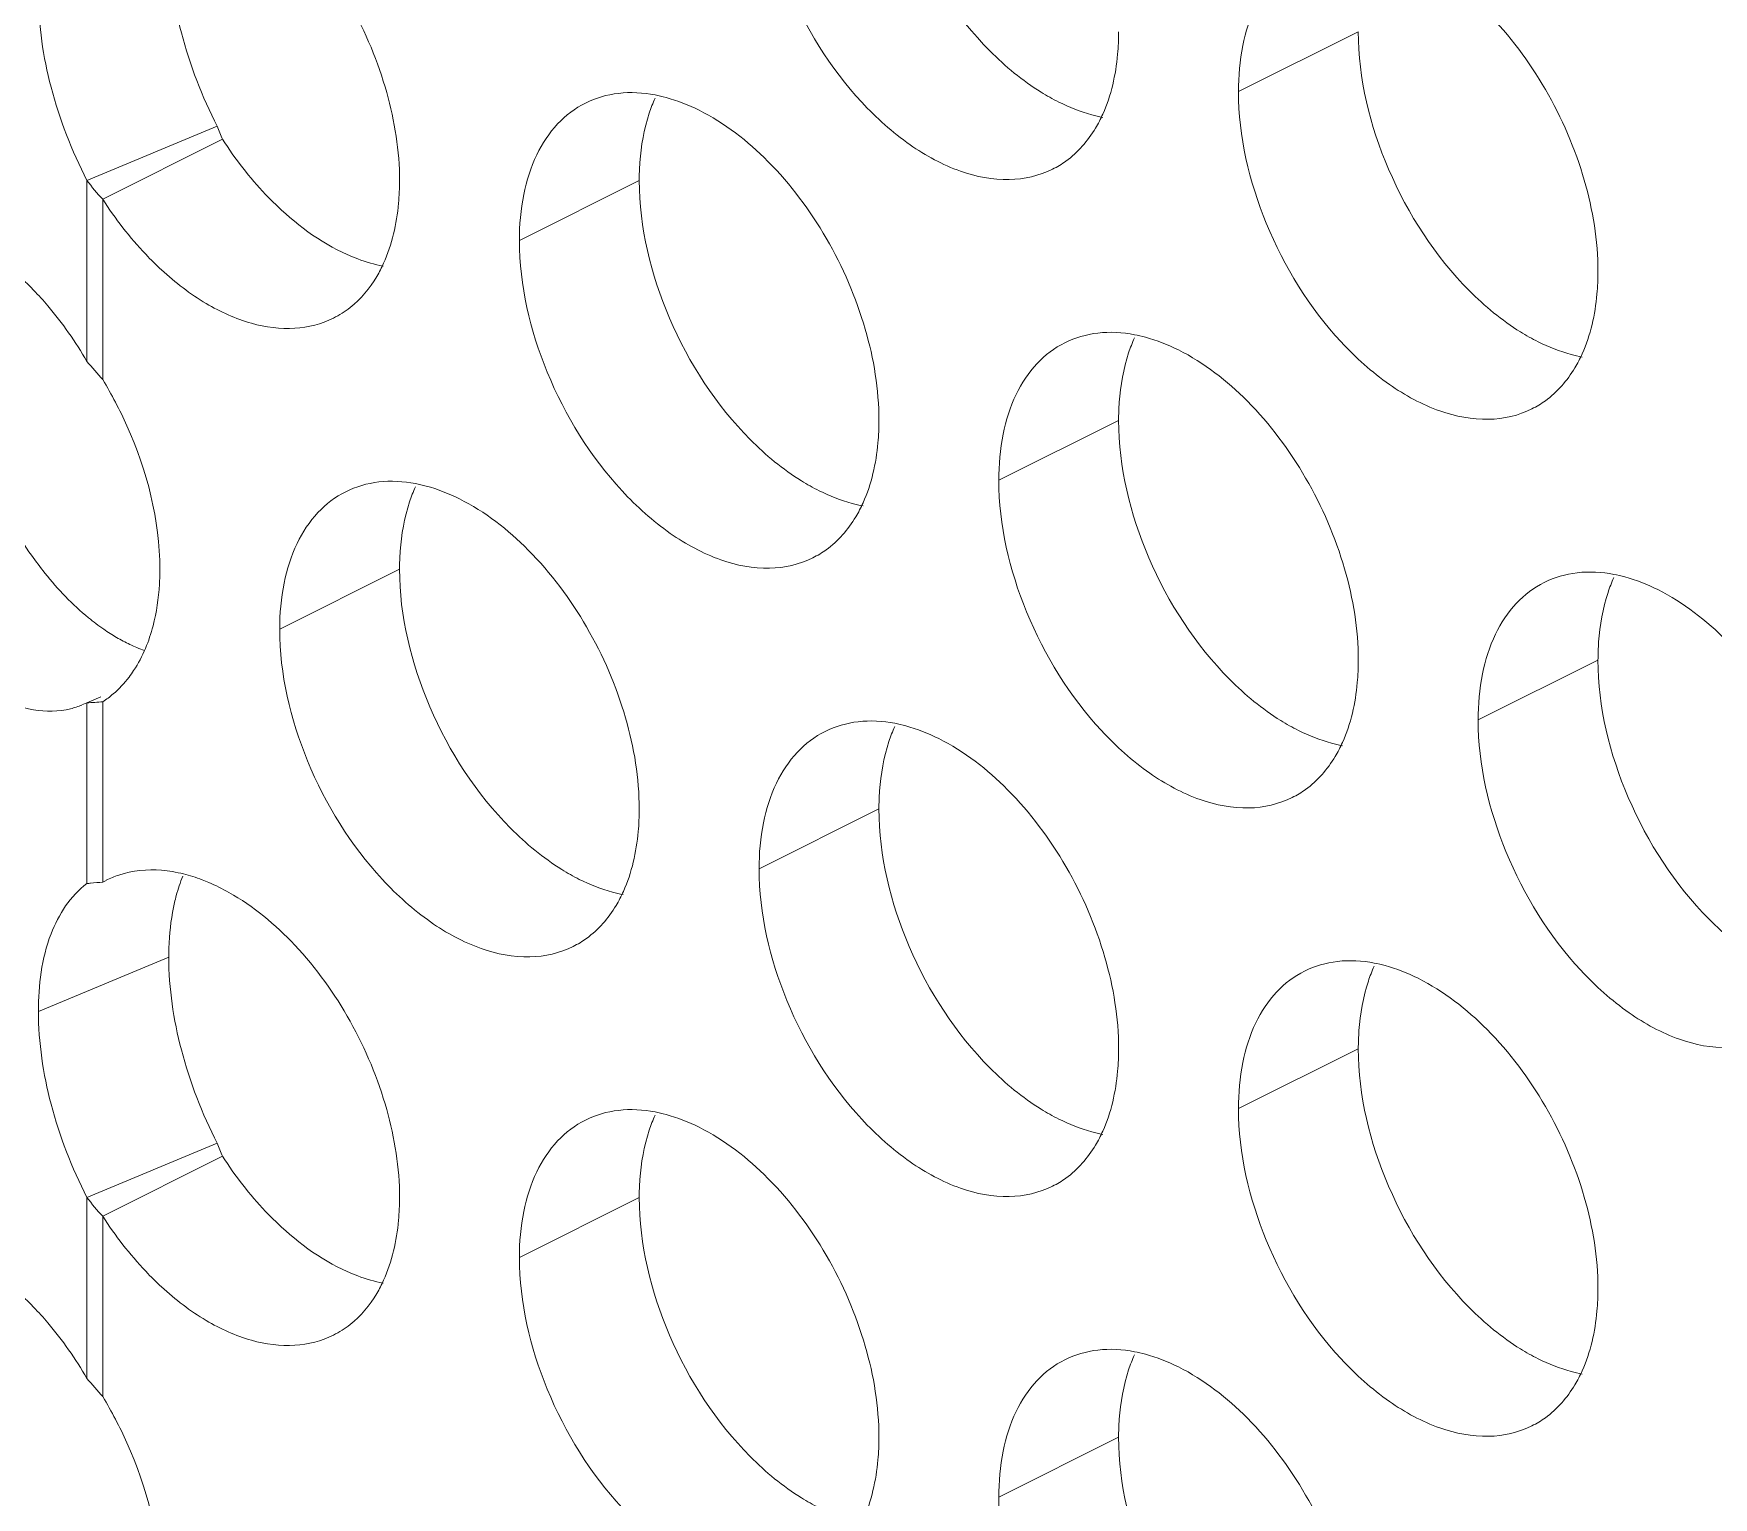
# Model space of a CAD drawing. Header units: millimetres. Extents: x 0 to 2524, y 0 to 1785.
# Drawn here: x 1808.52 to 1816.45, y 819.39 to 826.3 of the extents above; entities that cross this region are included whole.
import ezdxf

# ---------------------------------------------------------------- set-up
doc = ezdxf.new("R2010")
doc.units = ezdxf.units.MM
doc.header["$LTSCALE"] = 0.1
doc.layers.add('标注', color=251, linetype='Continuous', lineweight=9)

msp = doc.modelspace()

# ---------------------------------------------------------------- linework, layer by layer
at = {"layer": '标注'}
for p, q in [((1814.7706, 826.3054), (1814.2049, 826.0226)), ((1809.3848, 825.8588), (1808.7696, 825.6031)), ((1809.4095, 825.7974), (1808.8439, 825.5145)), ((1808.7696, 825.6031), (1808.7696, 824.7493)), ((1811.3764, 825.6025), (1810.8108, 825.3196)), ((1808.8439, 825.5145), (1808.8439, 824.6631)), ((1813.6392, 824.4711), (1813.0735, 824.1883)), ((1810.2451, 823.7682), (1809.6794, 823.4853)), ((1810.2451, 823.7682), (1809.6794, 823.4853)), ((1810.2451, 823.7682), (1809.6794, 823.4853)), ((1815.9019, 823.3397), (1815.3362, 823.0569)), ((1808.7696, 823.1383), (1808.7453, 823.1277)), ((1808.8346, 823.1653), (1808.7696, 823.1383)), ((1808.7696, 823.1383), (1808.7696, 822.2845)), ((1808.8439, 823.143), (1808.8439, 822.2916)), ((1812.5078, 822.6368), (1811.9421, 822.354)), ((1808.8439, 822.2916), (1808.86, 822.2998)), ((1809.1558, 821.9372), (1808.5406, 821.6815)), ((1814.7706, 821.5054), (1814.2049, 821.2226)), ((1809.3848, 821.0588), (1808.7696, 820.8031)), ((1809.4095, 820.9974), (1808.8439, 820.7145)), ((1808.7696, 820.8031), (1808.7696, 819.9493)), ((1811.3764, 820.8025), (1810.8108, 820.5196)), ((1808.8439, 820.7145), (1808.8439, 819.8631)), ((1813.6392, 819.6711), (1813.0735, 819.3883))]:
    msp.add_line(p, q, dxfattribs=at)
for centre, radius, start, end in [((1812.121, 825.6914), 0.734, 155.87957, 161.78032), ((1810.1825, 826.1445), 0.8473, 199.7011, 204.18138), ((1813.1249, 826.062), 0.4532, 296.52559, 305.90341), ((1809.6516, 826.2671), 1.1039, 216.97186, 222.97308), ((1809.7289, 825.3619), 0.4566, 296.56845, 308.21867), ((1814.3837, 824.56), 0.734, 155.87957, 161.78032), ((1811.3105, 826.865), 3.3064, 219.7824, 221.75282), ((1815.3876, 824.9306), 0.4532, 296.52559, 305.90341), ((1810.9896, 823.8571), 0.734, 155.87957, 161.78032), ((1811.9935, 824.2277), 0.4532, 296.52559, 305.90341), ((1816.6464, 823.4287), 0.734, 155.87957, 161.78032), ((1809.3846, 824.2573), 0.94, 235.22649, 239.65736), ((1809.3232, 824.1523), 0.8183, 239.64925, 244.53974), ((1808.5939, 823.5316), 0.462, 302.74512, 310.38201), ((1813.2523, 822.7257), 0.734, 155.87957, 161.78032), ((1814.2562, 823.0963), 0.4532, 296.52559, 305.90341), ((1810.8621, 822.3933), 0.4532, 296.52559, 305.90341), ((1815.5151, 821.5944), 0.734, 155.87957, 161.78032), ((1812.121, 820.8914), 0.734, 155.87957, 161.78032), ((1810.1825, 821.3445), 0.8473, 199.7011, 204.18138), ((1813.1249, 821.262), 0.4532, 296.52559, 305.90341), ((1809.6516, 821.4671), 1.1039, 216.97186, 222.97308), ((1809.7289, 820.5619), 0.4566, 296.56845, 308.21867), ((1814.3837, 819.76), 0.734, 155.87957, 161.78032), ((1811.3105, 822.065), 3.3064, 219.7824, 221.75282), ((1815.3876, 820.1306), 0.4532, 296.52559, 305.90341)]:
    msp.add_arc(centre, radius, start, end, dxfattribs=at)
for points, knots in [([(1813.0316, 826.2148), (1812.8701, 826.3775), (1812.6191, 826.7647), (1812.5078, 827.2153), (1812.5078, 827.4368)], [0, 0, 0, 0, 0.508684, 1, 1, 1, 1]), ([(1813.3273, 825.6564), (1813.2647, 825.6252), (1813.1147, 825.5912), (1812.877, 825.639), (1812.6385, 825.7696), (1812.3308, 826.0472), (1812.0447, 826.5099), (1811.9421, 826.9423), (1811.9421, 827.154)], [0, 0, 0, 0, 0.090718, 0.191742, 0.308104, 0.439279, 0.725532, 1, 1, 1, 1]), ([(1809.4394, 827.0432), (1809.5552, 826.9781), (1809.7746, 826.7949), (1810.0275, 826.4412), (1810.1983, 826.0336), (1810.2451, 825.7426), (1810.2451, 825.6025)], [0, 0, 0, 0, 0.232666, 0.491415, 0.754834, 1, 1, 1, 1]), ([(1809.3848, 825.8588), (1809.3125, 825.9987), (1809.2018, 826.2852), (1809.1558, 826.5901), (1809.1558, 826.7372)], [0, 0, 0, 0, 0.517022, 1, 1, 1, 1]), ([(1814.2049, 826.0226), (1814.2049, 826.0954), (1814.2169, 826.2344), (1814.2759, 826.4245), (1814.3753, 826.5768), (1814.4678, 826.6472), (1814.5168, 826.6716)], [0, 0, 0, 0, 0.289235, 0.54966, 0.782932, 1, 1, 1, 1]), ([(1815.0534, 826.6376), (1815.174, 826.5772), (1815.4046, 826.3969), (1815.6708, 826.0388), (1815.8519, 825.6201), (1815.9019, 825.319), (1815.9019, 825.1741)], [0, 0, 0, 0, 0.229676, 0.488215, 0.753207, 1, 1, 1, 1]), ([(1808.7696, 825.6031), (1808.6973, 825.743), (1808.5866, 826.0295), (1808.5406, 826.3344), (1808.5406, 826.4815)], [0, 0, 0, 0, 0.517022, 1, 1, 1, 1]), ([(1813.6392, 826.3054), (1813.6392, 826.2698), (1813.6335, 826.1375), (1813.6043, 826.0049), (1813.5646, 825.9166)], [0, 0, 0, 0, 0.268874, 1, 1, 1, 1]), ([(1815.2944, 825.0834), (1815.1328, 825.2462), (1814.8818, 825.6333), (1814.7706, 826.0839), (1814.7706, 826.3054)], [0, 0, 0, 0, 0.508684, 1, 1, 1, 1]), ([(1813.3563, 825.9733), (1813.3279, 825.9875), (1813.21, 826.054), (1813.1045, 826.1413), (1813.0316, 826.2148)], [0, 0, 0, 0, 0.235002, 1, 1, 1, 1]), ([(1810.8108, 825.3196), (1810.8108, 825.3925), (1810.8228, 825.5314), (1810.8818, 825.7216), (1810.9812, 825.8738), (1811.0737, 825.9442), (1811.1227, 825.9686)], [0, 0, 0, 0, 0.289235, 0.54966, 0.782932, 1, 1, 1, 1]), ([(1811.1227, 825.9686), (1811.171, 825.9927), (1811.2811, 826.0245), (1811.3947, 826.0177), (1811.4516, 826.0068)], [0, 0, 0, 0, 0.482538, 1, 1, 1, 1]), ([(1811.4516, 826.0068), (1811.4688, 826.0035), (1811.5404, 825.9869), (1811.6093, 825.9596), (1811.6593, 825.9346)], [0, 0, 0, 0, 0.238696, 1, 1, 1, 1]), ([(1813.564, 825.9011), (1813.5468, 825.9044), (1813.4752, 825.921), (1813.4063, 825.9483), (1813.3563, 825.9733)], [0, 0, 0, 0, 0.238696, 1, 1, 1, 1]), ([(1815.59, 824.5251), (1815.5274, 824.4938), (1815.3775, 824.4599), (1815.1397, 824.5076), (1814.9013, 824.6383), (1814.5935, 824.9158), (1814.3075, 825.3785), (1814.2049, 825.8109), (1814.2049, 826.0226)], [0, 0, 0, 0, 0.090718, 0.191742, 0.308104, 0.439279, 0.725532, 1, 1, 1, 1]), ([(1811.3764, 825.6025), (1811.3764, 825.6309), (1811.3801, 825.7384), (1811.3989, 825.8458), (1811.4238, 825.9209)], [0, 0, 0, 0, 0.264225, 1, 1, 1, 1]), ([(1811.6593, 825.9346), (1811.7799, 825.8743), (1812.0105, 825.6939), (1812.2767, 825.3359), (1812.4578, 824.9171), (1812.5078, 824.6161), (1812.5078, 824.4711)], [0, 0, 0, 0, 0.229676, 0.488215, 0.753207, 1, 1, 1, 1]), ([(1813.5646, 825.9166), (1813.5543, 825.8937), (1813.511, 825.8097), (1813.4469, 825.7356), (1813.3907, 825.6948)], [0, 0, 0, 0, 0.265525, 1, 1, 1, 1]), ([(1809.6877, 825.4635), (1809.6619, 825.4873), (1809.5587, 825.5893), (1809.4691, 825.705), (1809.4095, 825.7974)], [0, 0, 0, 0, 0.242059, 1, 1, 1, 1]), ([(1810.2451, 825.6025), (1810.2451, 825.5667), (1810.2393, 825.4341), (1810.2099, 825.301), (1810.1699, 825.2125)], [0, 0, 0, 0, 0.269039, 1, 1, 1, 1]), ([(1811.9002, 824.3805), (1811.7387, 824.5432), (1811.4877, 824.9304), (1811.3764, 825.381), (1811.3764, 825.6025)], [0, 0, 0, 0, 0.508684, 1, 1, 1, 1]), ([(1809.122, 825.1807), (1809.0962, 825.2044), (1808.993, 825.3065), (1808.9034, 825.4221), (1808.8439, 825.5145)], [0, 0, 0, 0, 0.242059, 1, 1, 1, 1]), ([(1810.1679, 825.1986), (1810.1271, 825.2065), (1809.9495, 825.2584), (1809.7927, 825.367), (1809.6877, 825.4635)], [0, 0, 0, 0, 0.225674, 1, 1, 1, 1]), ([(1808.193, 825.3223), (1808.2211, 825.31), (1808.3408, 825.2482), (1808.4455, 825.1601), (1808.5177, 825.0855)], [0, 0, 0, 0, 0.228039, 1, 1, 1, 1]), ([(1812.1959, 823.8221), (1812.1333, 823.7909), (1811.9834, 823.7569), (1811.7456, 823.8047), (1811.5072, 823.9353), (1811.1994, 824.2129), (1810.9134, 824.6756), (1810.8108, 825.108), (1810.8108, 825.3196)], [0, 0, 0, 0, 0.090718, 0.191742, 0.308104, 0.439279, 0.725532, 1, 1, 1, 1]), ([(1809.9332, 824.9535), (1809.877, 824.9255), (1809.7455, 824.892), (1809.5342, 824.9213), (1809.3189, 825.0196), (1809.1865, 825.1213), (1809.122, 825.1807)], [0, 0, 0, 0, 0.211276, 0.44254, 0.704896, 1, 1, 1, 1]), ([(1810.1699, 825.2125), (1810.1603, 825.1912), (1810.1202, 825.113), (1810.0623, 825.0432), (1810.0114, 825.0032)], [0, 0, 0, 0, 0.264539, 1, 1, 1, 1]), ([(1815.9019, 825.1741), (1815.9019, 825.1384), (1815.8962, 825.0062), (1815.867, 824.8735), (1815.8273, 824.7852)], [0, 0, 0, 0, 0.268874, 1, 1, 1, 1]), ([(1808.5177, 825.0855), (1808.5411, 825.0614), (1808.635, 824.9572), (1808.7157, 824.8413), (1808.7696, 824.7493)], [0, 0, 0, 0, 0.239558, 1, 1, 1, 1]), ([(1815.6191, 824.8419), (1815.5907, 824.8561), (1815.4727, 824.9226), (1815.3672, 825.01), (1815.2944, 825.0834)], [0, 0, 0, 0, 0.235002, 1, 1, 1, 1]), ([(1813.3854, 824.8373), (1813.4337, 824.8614), (1813.5438, 824.8931), (1813.6575, 824.8863), (1813.7143, 824.8754)], [0, 0, 0, 0, 0.482538, 1, 1, 1, 1]), ([(1813.7143, 824.8754), (1813.7315, 824.8721), (1813.8031, 824.8555), (1813.872, 824.8282), (1813.922, 824.8032)], [0, 0, 0, 0, 0.238696, 1, 1, 1, 1]), ([(1813.0735, 824.1883), (1813.0735, 824.2611), (1813.0855, 824.4), (1813.1445, 824.5902), (1813.2439, 824.7424), (1813.3365, 824.8129), (1813.3854, 824.8373)], [0, 0, 0, 0, 0.289235, 0.54966, 0.782932, 1, 1, 1, 1]), ([(1813.6392, 824.4711), (1813.6392, 824.4995), (1813.6429, 824.607), (1813.6617, 824.7144), (1813.6865, 824.7895)], [0, 0, 0, 0, 0.264225, 1, 1, 1, 1]), ([(1813.922, 824.8032), (1814.0427, 824.7429), (1814.2732, 824.5626), (1814.5394, 824.2045), (1814.7205, 823.7858), (1814.7706, 823.4847), (1814.7706, 823.3397)], [0, 0, 0, 0, 0.229676, 0.488215, 0.753207, 1, 1, 1, 1]), ([(1815.8268, 824.7698), (1815.8096, 824.773), (1815.738, 824.7897), (1815.6691, 824.8169), (1815.6191, 824.8419)], [0, 0, 0, 0, 0.238696, 1, 1, 1, 1]), ([(1815.8273, 824.7852), (1815.817, 824.7623), (1815.7737, 824.6783), (1815.7096, 824.6042), (1815.6534, 824.5635)], [0, 0, 0, 0, 0.265525, 1, 1, 1, 1]), ([(1808.5177, 823.1051), (1808.3868, 823.1272), (1808.1128, 823.2884), (1807.8042, 823.6713), (1807.5822, 824.159), (1807.5177, 824.521), (1807.5177, 824.6967)], [0, 0, 0, 0, 0.200223, 0.454809, 0.735097, 1, 1, 1, 1]), ([(1808.8439, 824.6631), (1808.8864, 824.5933), (1809.032, 824.3158), (1809.1137, 823.9999), (1809.1137, 823.7682)], [0, 0, 0, 0, 0.260955, 1, 1, 1, 1]), ([(1812.5078, 824.4711), (1812.5078, 824.4355), (1812.5021, 824.3032), (1812.4729, 824.1706), (1812.4332, 824.0822)], [0, 0, 0, 0, 0.268874, 1, 1, 1, 1]), ([(1814.163, 823.2491), (1814.0014, 823.4119), (1813.7504, 823.799), (1813.6392, 824.2496), (1813.6392, 824.4711)], [0, 0, 0, 0, 0.508684, 1, 1, 1, 1]), ([(1812.225, 824.139), (1812.1965, 824.1532), (1812.0786, 824.2197), (1811.9731, 824.307), (1811.9002, 824.3805)], [0, 0, 0, 0, 0.235002, 1, 1, 1, 1]), ([(1809.9913, 824.1343), (1810.0396, 824.1584), (1810.1497, 824.1902), (1810.2633, 824.1833), (1810.3202, 824.1725)], [0, 0, 0, 0, 0.482538, 1, 1, 1, 1]), ([(1810.3202, 824.1725), (1810.3374, 824.1692), (1810.409, 824.1526), (1810.4779, 824.1253), (1810.5279, 824.1003)], [0, 0, 0, 0, 0.238696, 1, 1, 1, 1]), ([(1812.4327, 824.0668), (1812.4154, 824.0701), (1812.3439, 824.0867), (1812.275, 824.114), (1812.225, 824.139)], [0, 0, 0, 0, 0.238696, 1, 1, 1, 1]), ([(1814.4586, 822.6908), (1814.396, 822.6595), (1814.2461, 822.6255), (1814.0083, 822.6733), (1813.7699, 822.8039), (1813.4621, 823.0815), (1813.1761, 823.5442), (1813.0735, 823.9766), (1813.0735, 824.1883)], [0, 0, 0, 0, 0.090718, 0.191742, 0.308104, 0.439279, 0.725532, 1, 1, 1, 1]), ([(1808.5712, 823.7499), (1808.5492, 823.7773), (1808.4618, 823.8933), (1808.388, 824.0193), (1808.3398, 824.1182)], [0, 0, 0, 0, 0.242274, 1, 1, 1, 1]), ([(1809.6794, 823.4853), (1809.6794, 823.5582), (1809.6914, 823.6971), (1809.7504, 823.8873), (1809.8498, 824.0395), (1809.9424, 824.1099), (1809.9913, 824.1343)], [0, 0, 0, 0, 0.289235, 0.54966, 0.782932, 1, 1, 1, 1]), ([(1810.2451, 823.7682), (1810.2451, 823.7966), (1810.2488, 823.904), (1810.2676, 824.0114), (1810.2924, 824.0866)], [0, 0, 0, 0, 0.264225, 1, 1, 1, 1]), ([(1810.5279, 824.1003), (1810.6486, 824.04), (1810.8791, 823.8596), (1811.1453, 823.5015), (1811.3264, 823.0828), (1811.3764, 822.7817), (1811.3764, 822.6368)], [0, 0, 0, 0, 0.229676, 0.488215, 0.753207, 1, 1, 1, 1]), ([(1812.4332, 824.0822), (1812.4229, 824.0593), (1812.3796, 823.9754), (1812.3155, 823.9012), (1812.2593, 823.8605)], [0, 0, 0, 0, 0.265525, 1, 1, 1, 1]), ([(1808.8485, 823.4852), (1808.8239, 823.5022), (1808.7219, 823.5799), (1808.6327, 823.6734), (1808.5712, 823.7499)], [0, 0, 0, 0, 0.233653, 1, 1, 1, 1]), ([(1809.1137, 823.7682), (1809.1137, 823.7446), (1809.1112, 823.6547), (1809.0983, 823.5649), (1809.0815, 823.5007)], [0, 0, 0, 0, 0.261757, 1, 1, 1, 1]), ([(1810.7689, 822.5461), (1810.6073, 822.7089), (1810.3563, 823.0961), (1810.2451, 823.5467), (1810.2451, 823.7682)], [0, 0, 0, 0, 0.508684, 1, 1, 1, 1]), ([(1815.6481, 823.7059), (1815.6965, 823.73), (1815.8065, 823.7617), (1815.9202, 823.7549), (1815.9771, 823.744)], [0, 0, 0, 0, 0.482538, 1, 1, 1, 1]), ([(1815.9771, 823.744), (1815.9943, 823.7408), (1816.0659, 823.7241), (1816.1348, 823.6969), (1816.1848, 823.6719)], [0, 0, 0, 0, 0.238696, 1, 1, 1, 1]), ([(1815.3362, 823.0569), (1815.3362, 823.1297), (1815.3482, 823.2687), (1815.4073, 823.4589), (1815.5066, 823.6111), (1815.5992, 823.6815), (1815.6481, 823.7059)], [0, 0, 0, 0, 0.289235, 0.54966, 0.782932, 1, 1, 1, 1]), ([(1816.1848, 823.6719), (1816.3054, 823.6115), (1816.5359, 823.4312), (1816.8021, 823.0731), (1816.9833, 822.6544), (1817.0333, 822.3533), (1817.0333, 822.2084)], [0, 0, 0, 0, 0.229676, 0.488215, 0.753207, 1, 1, 1, 1]), ([(1815.9019, 823.3397), (1815.9019, 823.3682), (1815.9056, 823.4756), (1815.9244, 823.583), (1815.9493, 823.6582)], [0, 0, 0, 0, 0.264225, 1, 1, 1, 1]), ([(1811.0645, 821.9878), (1811.0019, 821.9566), (1810.852, 821.9226), (1810.6142, 821.9704), (1810.3758, 822.101), (1810.068, 822.3786), (1809.782, 822.8413), (1809.6794, 823.2737), (1809.6794, 823.4853)], [0, 0, 0, 0, 0.090718, 0.191742, 0.308104, 0.439279, 0.725532, 1, 1, 1, 1]), ([(1808.99, 823.2897), (1808.983, 823.2792), (1808.9547, 823.2393), (1808.921, 823.2032), (1808.8933, 823.1797)], [0, 0, 0, 0, 0.256974, 1, 1, 1, 1]), ([(1814.7706, 823.3397), (1814.7706, 823.3041), (1814.7649, 823.1719), (1814.7356, 823.0392), (1814.6959, 822.9509)], [0, 0, 0, 0, 0.268874, 1, 1, 1, 1]), ([(1816.4257, 822.1177), (1816.2642, 822.2805), (1816.0132, 822.6676), (1815.9019, 823.1182), (1815.9019, 823.3397)], [0, 0, 0, 0, 0.508684, 1, 1, 1, 1]), ([(1814.4877, 823.0076), (1814.4593, 823.0218), (1814.3414, 823.0883), (1814.2359, 823.1757), (1814.163, 823.2491)], [0, 0, 0, 0, 0.235002, 1, 1, 1, 1]), ([(1808.7455, 823.1273), (1808.7283, 823.1202), (1808.6551, 823.0961), (1808.5752, 823.0954), (1808.5177, 823.1051)], [0, 0, 0, 0, 0.241531, 1, 1, 1, 1]), ([(1812.254, 823.0029), (1812.3023, 823.027), (1812.4124, 823.0588), (1812.5261, 823.052), (1812.583, 823.0411)], [0, 0, 0, 0, 0.482538, 1, 1, 1, 1]), ([(1812.583, 823.0411), (1812.6002, 823.0378), (1812.6717, 823.0212), (1812.7407, 822.9939), (1812.7907, 822.9689)], [0, 0, 0, 0, 0.238696, 1, 1, 1, 1]), ([(1816.7214, 821.5594), (1816.6588, 821.5282), (1816.5089, 821.4942), (1816.2711, 821.542), (1816.0326, 821.6726), (1815.7249, 821.9501), (1815.4388, 822.4128), (1815.3362, 822.8452), (1815.3362, 823.0569)], [0, 0, 0, 0, 0.090718, 0.191742, 0.308104, 0.439279, 0.725532, 1, 1, 1, 1]), ([(1811.9421, 822.354), (1811.9421, 822.4268), (1811.9541, 822.5657), (1812.0132, 822.7559), (1812.1125, 822.9081), (1812.2051, 822.9785), (1812.254, 823.0029)], [0, 0, 0, 0, 0.289235, 0.54966, 0.782932, 1, 1, 1, 1]), ([(1812.5078, 822.6368), (1812.5078, 822.6652), (1812.5115, 822.7727), (1812.5303, 822.8801), (1812.5551, 822.9552)], [0, 0, 0, 0, 0.264225, 1, 1, 1, 1]), ([(1812.7907, 822.9689), (1812.9113, 822.9086), (1813.1418, 822.7282), (1813.408, 822.3702), (1813.5892, 821.9514), (1813.6392, 821.6504), (1813.6392, 821.5054)], [0, 0, 0, 0, 0.229676, 0.488215, 0.753207, 1, 1, 1, 1]), ([(1814.6954, 822.9354), (1814.6782, 822.9387), (1814.6066, 822.9553), (1814.5377, 822.9826), (1814.4877, 823.0076)], [0, 0, 0, 0, 0.238696, 1, 1, 1, 1]), ([(1814.6959, 822.9509), (1814.6856, 822.928), (1814.6424, 822.844), (1814.5782, 822.7699), (1814.522, 822.7292)], [0, 0, 0, 0, 0.265525, 1, 1, 1, 1]), ([(1811.3764, 822.6368), (1811.3764, 822.6012), (1811.3707, 822.4689), (1811.3415, 822.3363), (1811.3018, 822.2479)], [0, 0, 0, 0, 0.268874, 1, 1, 1, 1]), ([(1813.0316, 821.4148), (1812.8701, 821.5775), (1812.6191, 821.9647), (1812.5078, 822.4153), (1812.5078, 822.6368)], [0, 0, 0, 0, 0.508684, 1, 1, 1, 1]), ([(1811.0936, 822.3047), (1811.0652, 822.3189), (1810.9473, 822.3854), (1810.8418, 822.4727), (1810.7689, 822.5461)], [0, 0, 0, 0, 0.235002, 1, 1, 1, 1]), ([(1808.8599, 822.3001), (1808.8793, 822.3097), (1808.9622, 822.3438), (1809.0545, 822.3528), (1809.122, 822.3473)], [0, 0, 0, 0, 0.242859, 1, 1, 1, 1]), ([(1809.183, 822.1955), (1809.1856, 822.2064), (1809.1961, 822.2485), (1809.2097, 822.2899), (1809.2219, 822.3197)], [0, 0, 0, 0, 0.258964, 1, 1, 1, 1]), ([(1813.3273, 820.8564), (1813.2647, 820.8252), (1813.1147, 820.7912), (1812.877, 820.839), (1812.6385, 820.9696), (1812.3308, 821.2472), (1812.0447, 821.7099), (1811.9421, 822.1423), (1811.9421, 822.354)], [0, 0, 0, 0, 0.090718, 0.191742, 0.308104, 0.439279, 0.725532, 1, 1, 1, 1]), ([(1808.5406, 821.6815), (1808.5406, 821.805), (1808.5657, 822.0282), (1808.6912, 822.2271), (1808.7696, 822.2845)], [0, 0, 0, 0, 0.559656, 1, 1, 1, 1]), ([(1808.7696, 822.2845), (1808.7754, 822.2852), (1808.8001, 822.2881), (1808.8249, 822.2902), (1808.8439, 822.2916)], [0, 0, 0, 0, 0.235256, 1, 1, 1, 1]), ([(1809.3129, 822.3027), (1809.3235, 822.2987), (1809.3667, 822.2813), (1809.4086, 822.2605), (1809.4394, 822.2432)], [0, 0, 0, 0, 0.243168, 1, 1, 1, 1]), ([(1809.4394, 822.2432), (1809.5552, 822.1781), (1809.7746, 821.9949), (1810.0275, 821.6412), (1810.1983, 821.2336), (1810.2451, 820.9426), (1810.2451, 820.8025)], [0, 0, 0, 0, 0.232666, 0.491415, 0.754834, 1, 1, 1, 1]), ([(1811.3013, 822.2325), (1811.2841, 822.2358), (1811.2125, 822.2524), (1811.1436, 822.2797), (1811.0936, 822.3047)], [0, 0, 0, 0, 0.238696, 1, 1, 1, 1]), ([(1811.3018, 822.2479), (1811.2915, 822.225), (1811.2483, 822.1411), (1811.1841, 822.0669), (1811.1279, 822.0262)], [0, 0, 0, 0, 0.265525, 1, 1, 1, 1]), ([(1809.1558, 821.9372), (1809.1558, 821.96), (1809.1579, 822.0466), (1809.1687, 822.1332), (1809.183, 822.1955)], [0, 0, 0, 0, 0.262705, 1, 1, 1, 1]), ([(1816.7504, 821.8762), (1816.722, 821.8905), (1816.6041, 821.957), (1816.4986, 822.0443), (1816.4257, 822.1177)], [0, 0, 0, 0, 0.235002, 1, 1, 1, 1]), ([(1809.3848, 821.0588), (1809.3125, 821.1987), (1809.2018, 821.4852), (1809.1558, 821.7901), (1809.1558, 821.9372)], [0, 0, 0, 0, 0.517022, 1, 1, 1, 1]), ([(1814.5168, 821.8716), (1814.5651, 821.8957), (1814.6752, 821.9274), (1814.7888, 821.9206), (1814.8457, 821.9097)], [0, 0, 0, 0, 0.482538, 1, 1, 1, 1]), ([(1814.2049, 821.2226), (1814.2049, 821.2954), (1814.2169, 821.4344), (1814.2759, 821.6245), (1814.3753, 821.7768), (1814.4678, 821.8472), (1814.5168, 821.8716)], [0, 0, 0, 0, 0.289235, 0.54966, 0.782932, 1, 1, 1, 1]), ([(1814.8457, 821.9097), (1814.8629, 821.9064), (1814.9345, 821.8898), (1815.0034, 821.8625), (1815.0534, 821.8376)], [0, 0, 0, 0, 0.238696, 1, 1, 1, 1]), ([(1815.0534, 821.8376), (1815.174, 821.7772), (1815.4046, 821.5969), (1815.6708, 821.2388), (1815.8519, 820.8201), (1815.9019, 820.519), (1815.9019, 820.3741)], [0, 0, 0, 0, 0.229676, 0.488215, 0.753207, 1, 1, 1, 1]), ([(1814.7706, 821.5054), (1814.7706, 821.5338), (1814.7742, 821.6413), (1814.7931, 821.7487), (1814.8179, 821.8238)], [0, 0, 0, 0, 0.264225, 1, 1, 1, 1]), ([(1808.7696, 820.8031), (1808.6973, 820.943), (1808.5866, 821.2295), (1808.5406, 821.5344), (1808.5406, 821.6815)], [0, 0, 0, 0, 0.517022, 1, 1, 1, 1]), ([(1813.6392, 821.5054), (1813.6392, 821.4698), (1813.6335, 821.3375), (1813.6043, 821.2049), (1813.5646, 821.1166)], [0, 0, 0, 0, 0.268874, 1, 1, 1, 1]), ([(1815.2944, 820.2834), (1815.1328, 820.4462), (1814.8818, 820.8333), (1814.7706, 821.2839), (1814.7706, 821.5054)], [0, 0, 0, 0, 0.508684, 1, 1, 1, 1]), ([(1813.3563, 821.1733), (1813.3279, 821.1875), (1813.21, 821.254), (1813.1045, 821.3413), (1813.0316, 821.4148)], [0, 0, 0, 0, 0.235002, 1, 1, 1, 1]), ([(1811.1227, 821.1686), (1811.171, 821.1927), (1811.2811, 821.2245), (1811.3947, 821.2177), (1811.4516, 821.2068)], [0, 0, 0, 0, 0.482538, 1, 1, 1, 1]), ([(1811.4516, 821.2068), (1811.4688, 821.2035), (1811.5404, 821.1869), (1811.6093, 821.1596), (1811.6593, 821.1346)], [0, 0, 0, 0, 0.238696, 1, 1, 1, 1]), ([(1815.59, 819.7251), (1815.5274, 819.6938), (1815.3775, 819.6599), (1815.1397, 819.7076), (1814.9013, 819.8383), (1814.5935, 820.1158), (1814.3075, 820.5785), (1814.2049, 821.0109), (1814.2049, 821.2226)], [0, 0, 0, 0, 0.090718, 0.191742, 0.308104, 0.439279, 0.725532, 1, 1, 1, 1]), ([(1810.8108, 820.5196), (1810.8108, 820.5925), (1810.8228, 820.7314), (1810.8818, 820.9216), (1810.9812, 821.0738), (1811.0737, 821.1442), (1811.1227, 821.1686)], [0, 0, 0, 0, 0.289235, 0.54966, 0.782932, 1, 1, 1, 1]), ([(1811.6593, 821.1346), (1811.7799, 821.0743), (1812.0105, 820.8939), (1812.2767, 820.5359), (1812.4578, 820.1171), (1812.5078, 819.8161), (1812.5078, 819.6711)], [0, 0, 0, 0, 0.229676, 0.488215, 0.753207, 1, 1, 1, 1]), ([(1813.564, 821.1011), (1813.5468, 821.1044), (1813.4752, 821.121), (1813.4063, 821.1483), (1813.3563, 821.1733)], [0, 0, 0, 0, 0.238696, 1, 1, 1, 1]), ([(1811.3764, 820.8025), (1811.3764, 820.8309), (1811.3801, 820.9384), (1811.3989, 821.0458), (1811.4238, 821.1209)], [0, 0, 0, 0, 0.264225, 1, 1, 1, 1]), ([(1813.5646, 821.1166), (1813.5543, 821.0937), (1813.511, 821.0097), (1813.4469, 820.9356), (1813.3907, 820.8948)], [0, 0, 0, 0, 0.265525, 1, 1, 1, 1]), ([(1809.6877, 820.6635), (1809.6619, 820.6873), (1809.5587, 820.7893), (1809.4691, 820.905), (1809.4095, 820.9974)], [0, 0, 0, 0, 0.242059, 1, 1, 1, 1]), ([(1810.2451, 820.8025), (1810.2451, 820.7667), (1810.2393, 820.6341), (1810.2099, 820.501), (1810.1699, 820.4125)], [0, 0, 0, 0, 0.269039, 1, 1, 1, 1]), ([(1811.9002, 819.5805), (1811.7387, 819.7432), (1811.4877, 820.1304), (1811.3764, 820.581), (1811.3764, 820.8025)], [0, 0, 0, 0, 0.508684, 1, 1, 1, 1]), ([(1809.122, 820.3807), (1809.0962, 820.4044), (1808.993, 820.5065), (1808.9034, 820.6221), (1808.8439, 820.7145)], [0, 0, 0, 0, 0.242059, 1, 1, 1, 1]), ([(1810.1679, 820.3986), (1810.1271, 820.4065), (1809.9495, 820.4584), (1809.7927, 820.567), (1809.6877, 820.6635)], [0, 0, 0, 0, 0.225674, 1, 1, 1, 1]), ([(1808.193, 820.5223), (1808.2211, 820.51), (1808.3408, 820.4482), (1808.4455, 820.3601), (1808.5177, 820.2855)], [0, 0, 0, 0, 0.228039, 1, 1, 1, 1]), ([(1812.1959, 819.0221), (1812.1333, 818.9909), (1811.9834, 818.9569), (1811.7456, 819.0047), (1811.5072, 819.1353), (1811.1994, 819.4129), (1810.9134, 819.8756), (1810.8108, 820.308), (1810.8108, 820.5196)], [0, 0, 0, 0, 0.090718, 0.191742, 0.308104, 0.439279, 0.725532, 1, 1, 1, 1]), ([(1810.1699, 820.4125), (1810.1603, 820.3912), (1810.1202, 820.313), (1810.0623, 820.2432), (1810.0114, 820.2032)], [0, 0, 0, 0, 0.264539, 1, 1, 1, 1]), ([(1809.9332, 820.1535), (1809.877, 820.1255), (1809.7455, 820.092), (1809.5342, 820.1213), (1809.3189, 820.2196), (1809.1865, 820.3213), (1809.122, 820.3807)], [0, 0, 0, 0, 0.211276, 0.44254, 0.704896, 1, 1, 1, 1]), ([(1815.9019, 820.3741), (1815.9019, 820.3384), (1815.8962, 820.2062), (1815.867, 820.0735), (1815.8273, 819.9852)], [0, 0, 0, 0, 0.268874, 1, 1, 1, 1]), ([(1808.5177, 820.2855), (1808.5411, 820.2614), (1808.635, 820.1572), (1808.7157, 820.0413), (1808.7696, 819.9493)], [0, 0, 0, 0, 0.239558, 1, 1, 1, 1]), ([(1815.6191, 820.0419), (1815.5907, 820.0561), (1815.4727, 820.1226), (1815.3672, 820.21), (1815.2944, 820.2834)], [0, 0, 0, 0, 0.235002, 1, 1, 1, 1]), ([(1813.0735, 819.3883), (1813.0735, 819.4611), (1813.0855, 819.6), (1813.1445, 819.7902), (1813.2439, 819.9424), (1813.3365, 820.0129), (1813.3854, 820.0373)], [0, 0, 0, 0, 0.289235, 0.54966, 0.782932, 1, 1, 1, 1]), ([(1813.3854, 820.0373), (1813.4337, 820.0614), (1813.5438, 820.0931), (1813.6575, 820.0863), (1813.7143, 820.0754)], [0, 0, 0, 0, 0.482538, 1, 1, 1, 1]), ([(1813.7143, 820.0754), (1813.7315, 820.0721), (1813.8031, 820.0555), (1813.872, 820.0282), (1813.922, 820.0032)], [0, 0, 0, 0, 0.238696, 1, 1, 1, 1]), ([(1815.8268, 819.9698), (1815.8096, 819.973), (1815.738, 819.9897), (1815.6691, 820.0169), (1815.6191, 820.0419)], [0, 0, 0, 0, 0.238696, 1, 1, 1, 1]), ([(1813.6392, 819.6711), (1813.6392, 819.6995), (1813.6429, 819.807), (1813.6617, 819.9144), (1813.6865, 819.9895)], [0, 0, 0, 0, 0.264225, 1, 1, 1, 1]), ([(1813.922, 820.0032), (1814.0427, 819.9429), (1814.2732, 819.7626), (1814.5394, 819.4045), (1814.7205, 818.9858), (1814.7706, 818.6847), (1814.7706, 818.5397)], [0, 0, 0, 0, 0.229676, 0.488215, 0.753207, 1, 1, 1, 1]), ([(1815.8273, 819.9852), (1815.817, 819.9623), (1815.7737, 819.8783), (1815.7096, 819.8042), (1815.6534, 819.7635)], [0, 0, 0, 0, 0.265525, 1, 1, 1, 1]), ([(1808.5177, 818.3051), (1808.3868, 818.3272), (1808.1128, 818.4884), (1807.8042, 818.8713), (1807.5822, 819.359), (1807.5177, 819.721), (1807.5177, 819.8967)], [0, 0, 0, 0, 0.200223, 0.454809, 0.735097, 1, 1, 1, 1]), ([(1808.8439, 819.8631), (1808.8864, 819.7933), (1809.032, 819.5158), (1809.1137, 819.1999), (1809.1137, 818.9682)], [0, 0, 0, 0, 0.260955, 1, 1, 1, 1]), ([(1812.5078, 819.6711), (1812.5078, 819.6355), (1812.5021, 819.5032), (1812.4729, 819.3706), (1812.4332, 819.2822)], [0, 0, 0, 0, 0.268874, 1, 1, 1, 1]), ([(1814.163, 818.4491), (1814.0014, 818.6119), (1813.7504, 818.999), (1813.6392, 819.4496), (1813.6392, 819.6711)], [0, 0, 0, 0, 0.508684, 1, 1, 1, 1]), ([(1812.225, 819.339), (1812.1965, 819.3532), (1812.0786, 819.4197), (1811.9731, 819.507), (1811.9002, 819.5805)], [0, 0, 0, 0, 0.235002, 1, 1, 1, 1]), ([(1814.4586, 817.8908), (1814.396, 817.8595), (1814.2461, 817.8255), (1814.0083, 817.8733), (1813.7699, 818.0039), (1813.4621, 818.2815), (1813.1761, 818.7442), (1813.0735, 819.1766), (1813.0735, 819.3883)], [0, 0, 0, 0, 0.090718, 0.191742, 0.308104, 0.439279, 0.725532, 1, 1, 1, 1])]:
    msp.add_open_spline(points, degree=3, knots=knots, dxfattribs=at)
for points in [[(1809.0815, 823.5007), (1809.0721, 823.4646), (1809.0603, 823.4291), (1809.0458, 823.3947)], [(1809.0409, 823.3848), (1809.0172, 823.393), (1808.9941, 823.4027), (1808.9714, 823.4134)], [(1809.0458, 823.3947), (1809.0304, 823.3582), (1809.0119, 823.3227), (1808.99, 823.2897)], [(1808.8439, 823.143), (1808.8192, 823.14), (1808.7944, 823.1383), (1808.7696, 823.1383)], [(1809.122, 822.3473), (1809.1567, 822.3446), (1809.1912, 822.3387), (1809.225, 822.3303)], [(1809.225, 822.3303), (1809.2548, 822.3229), (1809.2842, 822.3136), (1809.3129, 822.3027)]]:
    msp.add_open_spline(points, degree=3, dxfattribs=at)

doc.saveas('drawing.dxf')
